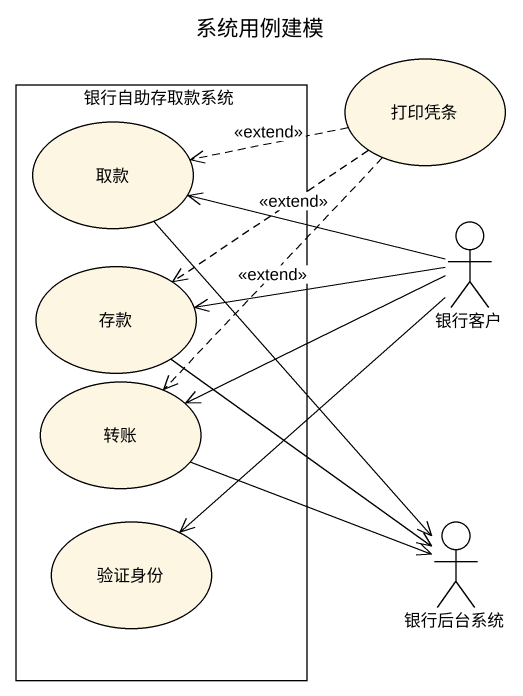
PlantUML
@startuml
title 系统用例建模
rectangle 银行自助存取款系统 {
  usecase 取款
  usecase 存款
  usecase 转账
  usecase 验证身份
}
usecase 打印凭条
actor 银行客户
actor 银行后台系统
取款 --> 银行后台系统
打印凭条 .left.> 取款 : <<extend>>
打印凭条 ..> 存款 : <<extend>>
打印凭条 ..> 转账 : <<extend>>
银行客户 -left-> 取款
银行客户 -left-> 存款
银行客户 -left-> 转账
银行客户 --> 验证身份
存款 --> 银行后台系统
转账 -right-> 银行后台系统
@enduml
